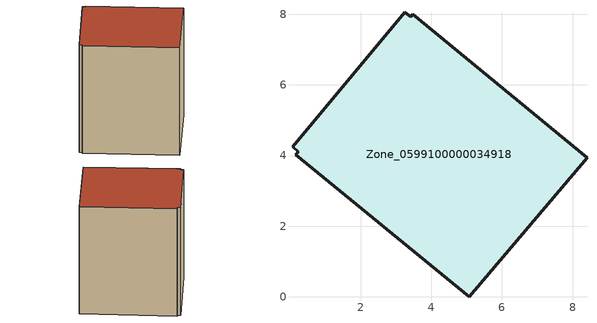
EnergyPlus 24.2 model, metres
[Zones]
Zone_0599100000034918
 floor ground (C_G): 3.48,8 8.41,3.93 5.08,0 0.17,4.01 0.24,4.11 0.07,4.24 3.25,8.06 3.42,7.93 z0
 wall outside (C_F): 3.25,8.06 0.07,4.24 0.24,4.11 0.17,4.01 5.08,0 8.41,3.93 3.48,8 3.42,7.93 3.25,8.06 z0:8.06
 roof outside (C_R): 8.41,3.93 3.48,8 3.42,7.93 3.25,8.06 0.07,4.24 0.24,4.11 0.17,4.01 5.08,0 z8.06
[BUILDING]
Pand.0599100000034918: North Axis=0; Terrain=City; Loads Convergence Tolerance Value=0.04; Temperature Convergence Tolerance Value=0.4; Solar Distribution=FullExterior; Maximum Number of Warmup Days=25; Minimum Number of Warmup Days=1
[Site:Location]
Rotterdam.The.Hague.AP_ZH_NLD Design_Conditions: Latitude=51.96; Longitude=4.45; Time Zone=1; Elevation=-4.5
[SITE:GROUNDTEMPERATURE:BUILDINGSURFACE]
18, 18, 18, 18, 18, 18, 18, 18, 18, 18, 18, 18
[MATERIAL] Thermal Absorptance=0.9; Solar Absorptance=0.7; Visible Absorptance=0.7
Name | Roughness | Thickness | Conductivity | Density | Specific Heat
G.TI.1946 | MediumSmooth | 0.15 | 1 | 540 | 1210
F.TI.1946 | Rough | 0.3 | 0.857143 | 1920 | 840
R.TI.1946 | MediumRough | 0.2 | 0.1 | 1500 | 1000
[CONSTRUCTION]
C_G: G.TI.1946
C_F: F.TI.1946
C_R: R.TI.1946
[ZONE]
Zone_0599100000034918: Type=1; Multiplier=1; Ceiling Height=Autocalculate; Volume=Autocalculate; Floor Area=autocalculate; Part of Total Floor Area=Yes
[ZONEINFILTRATION:DESIGNFLOWRATE]
Infil_Zone_0599100000034918: Zone or ZoneList or Space or SpaceList=Zone_0599100000034918; Schedule=AlwaysOn; Design Flow Rate Calculation Method=Flow/Area; Flow Rate per Floor Area=0.003; Constant Term Coefficient=1; Temperature Term Coefficient=0; Velocity Term Coefficient=0; Velocity Squared Term Coefficient=0
[HVACTEMPLATE:ZONE:IDEALLOADSAIRSYSTEM]
Zone_0599100000034918: Maximum Heating Supply Air Temperature=50; Minimum Cooling Supply Air Temperature=13; Maximum Heating Supply Air Humidity Ratio=0.0156; Minimum Cooling Supply Air Humidity Ratio=0.0077; Heating Limit=NoLimit; Cooling Limit=NoLimit; Dehumidification Control Type=ConstantSensibleHeatRatio; Cooling Sensible Heat Ratio=0.7; Dehumidification Setpoint=60; Humidification Control Type=None; Humidification Setpoint=30; Outdoor Air Method=None; Outdoor Air Flow Rate per Person=0.00944; Outdoor Air Flow Rate per Zone Floor Area=0; Outdoor Air Flow Rate per Zone=0; Demand Controlled Ventilation Type=None; Outdoor Air Economizer Type=NoEconomizer; Heat Recovery Type=None; Sensible Heat Recovery Effectiveness=0.7; Latent Heat Recovery Effectiveness=0.65
[ZONECONTROL:THERMOSTAT]
ThermostatControl_Zone_0599100000034918: Zone or ZoneList=Zone_0599100000034918; Control Type Schedule=DualSetpointControlType; Control 1=Thermostat_Zone_0599100000034918; Temperature Difference Between Cutout And Setpoint=0
[THERMOSTATSETPOINT:DUALSETPOINT]
Thermostat_Zone_0599100000034918: Heating Setpoint Temperature Schedule=HeatingSetpoint_Zone_0599100000034918; Cooling Setpoint Temperature Schedule=CoolingSetpoint_Zone_0599100000034918
[SCHEDULE:COMPACT]
HeatingSetpoint_Zone_0599100000034918: Through: 12/31, For: AllDays, Until: 24:00, 21
CoolingSetpoint_Zone_0599100000034918: Through: 12/31, For: AllDays, Until: 24:00, 24
DualSetpointControlType: Through: 12/31, For: AllDays, Until: 24:00, 4
AlwaysOn: Through: 12/31, For: AllDays, Until: 24:00, 1
